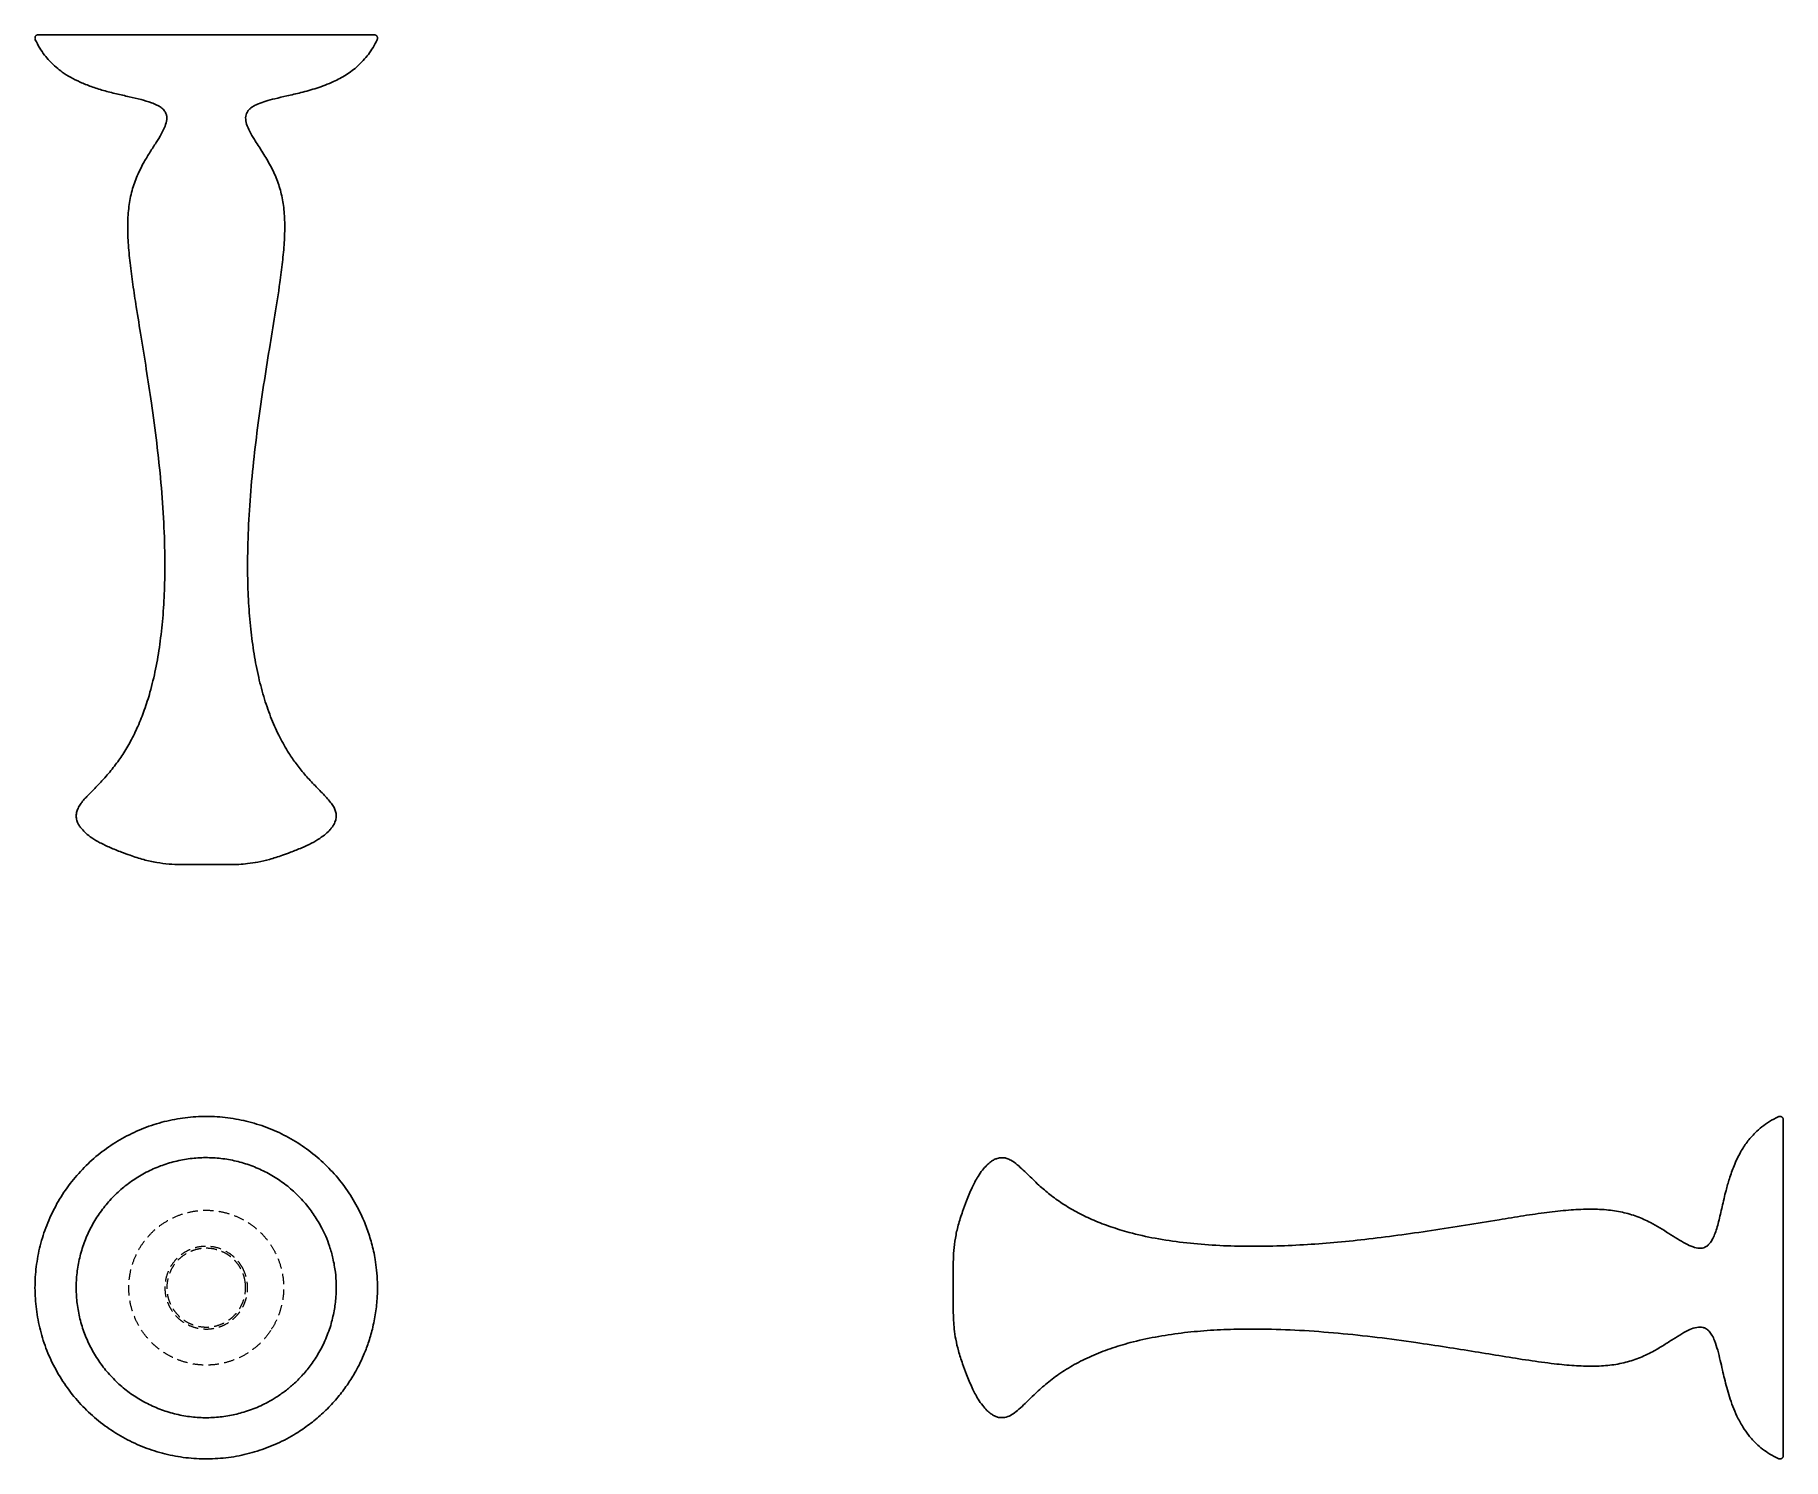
# Model space of a CAD drawing. Header units: millimetres. Extents: x 62 to 273, y 36 to 208.
import ezdxf

# ---------------------------------------------------------------- set-up
doc = ezdxf.new("R2010")
doc.units = ezdxf.units.MM
doc.linetypes.add('HIDDEN', pattern=[1.905, 1.27, -0.635])

msp = doc.modelspace()

# ---------------------------------------------------------------- linework, layer by layer
at = {"color": 7, "linetype": 'Continuous', "lineweight": 25}
msp.add_line((103.3, 208), (62.63, 208), dxfattribs=at)
for points, knots in [([(62.63, 208), (62.6, 208), (62.55, 207.99), (62.47, 207.95), (62.41, 207.89), (62.36, 207.81), (62.33, 207.71), (62.32, 207.62), (62.33, 207.52), (62.35, 207.45), (62.36, 207.42)], [0, 0, 0, 0, 0.1088007, 0.2216194, 0.3405205, 0.466339, 0.5983189, 0.7333653, 0.8682632, 1, 1, 1, 1]), ([(62.36, 207.42), (62.54, 207.08), (62.86, 206.44), (63.44, 205.6), (64.1, 204.82), (64.82, 204.13), (65.67, 203.47), (66.63, 202.86), (67.8, 202.28), (69.13, 201.75), (70.59, 201.29), (72.13, 200.9), (73.64, 200.56), (75.05, 200.23), (76.17, 199.91), (76.98, 199.58), (77.51, 199.28), (77.89, 198.94), (78.11, 198.57), (78.21, 198.2), (78.22, 197.66), (78, 196.92), (77.53, 196), (76.9, 194.98), (76.19, 193.88), (75.39, 192.57), (74.61, 191.04), (73.97, 189.24), (73.6, 187.29), (73.46, 185.18), (73.54, 182.9), (73.77, 180.46), (74.12, 177.88), (74.58, 174.91), (75.13, 171.5), (75.76, 167.64), (76.41, 163.4), (77.02, 158.83), (77.53, 154.02), (77.87, 149.26), (78, 144.94), (77.95, 141.1), (77.75, 137.76), (77.4, 134.59), (76.9, 131.61), (76.27, 128.96), (75.54, 126.66), (74.76, 124.69), (73.89, 122.9), (72.95, 121.3), (71.9, 119.83), (70.84, 118.56), (69.78, 117.44), (68.83, 116.48), (68.09, 115.69), (67.63, 115.04), (67.39, 114.53), (67.27, 114), (67.31, 113.44), (67.48, 112.99), (67.71, 112.61), (68.01, 112.22), (68.49, 111.73), (69.23, 111.17), (70.21, 110.59), (71.4, 110.02), (72.63, 109.54), (73.44, 109.24), (73.79, 109.12)], [0, 0, 0, 0, 0.009893, 0.018622, 0.026341, 0.036223, 0.044192, 0.054296, 0.065457, 0.077807, 0.091242, 0.105109, 0.118667, 0.131339, 0.142535, 0.14873, 0.15387, 0.158151, 0.161728, 0.164906, 0.168074, 0.175419, 0.184414, 0.194841, 0.206322, 0.218368, 0.234436, 0.250638, 0.267425, 0.285523, 0.305146, 0.326313, 0.348847, 0.372367, 0.404101, 0.437916, 0.473448, 0.515042, 0.556991, 0.598324, 0.638216, 0.668637, 0.697425, 0.724756, 0.750886, 0.775589, 0.794965, 0.813203, 0.830274, 0.846152, 0.861112, 0.876917, 0.88906, 0.900876, 0.911786, 0.916813, 0.92155, 0.926133, 0.930757, 0.935732, 0.938583, 0.942168, 0.948313, 0.956243, 0.966083, 0.977665, 0.990472, 1, 1, 1, 1]), ([(92.14, 109.12), (92.47, 109.24), (93.25, 109.53), (94.44, 109.99), (95.62, 110.54), (96.59, 111.1), (97.34, 111.65), (97.84, 112.13), (98.15, 112.52), (98.39, 112.9), (98.58, 113.34), (98.66, 113.88), (98.58, 114.4), (98.37, 114.89), (97.9, 115.62), (97.05, 116.52), (95.92, 117.66), (94.8, 118.88), (93.79, 120.14), (92.78, 121.61), (91.77, 123.39), (90.79, 125.56), (89.94, 127.98), (89.24, 130.61), (88.69, 133.44), (88.3, 136.43), (88.04, 139.6), (87.92, 143.23), (87.97, 147.35), (88.22, 151.9), (88.64, 156.55), (89.21, 161.2), (89.86, 165.73), (90.55, 170.07), (91.23, 174.18), (91.78, 177.67), (92.16, 180.58), (92.38, 182.92), (92.46, 185.12), (92.34, 187.16), (92, 189.05), (91.42, 190.8), (90.62, 192.44), (89.7, 193.95), (88.85, 195.24), (88.22, 196.32), (87.82, 197.19), (87.68, 197.88), (87.74, 198.36), (87.87, 198.68), (88.07, 198.97), (88.37, 199.24), (88.77, 199.49), (89.36, 199.76), (90.2, 200.05), (91.34, 200.34), (92.76, 200.67), (94.45, 201.06), (96.34, 201.58), (98.18, 202.27), (99.85, 203.17), (101.04, 204.05), (101.91, 204.92), (102.53, 205.66), (103.09, 206.49), (103.4, 207.11), (103.56, 207.42)], [0, 0, 0, 0, 0.009112, 0.021558, 0.032891, 0.042623, 0.050562, 0.056798, 0.060484, 0.063433, 0.068342, 0.072861, 0.077293, 0.081821, 0.0866, 0.099532, 0.113708, 0.128173, 0.142087, 0.155478, 0.174352, 0.194855, 0.216943, 0.240369, 0.2652, 0.291238, 0.318436, 0.347205, 0.385104, 0.424631, 0.465096, 0.505673, 0.545454, 0.583556, 0.619127, 0.653122, 0.674695, 0.694996, 0.71387, 0.731328, 0.747665, 0.763394, 0.778957, 0.794501, 0.809065, 0.818725, 0.826943, 0.833644, 0.836599, 0.839452, 0.842377, 0.845688, 0.849667, 0.854493, 0.862489, 0.872517, 0.885039, 0.900052, 0.917183, 0.935871, 0.950637, 0.96601, 0.974001, 0.982269, 0.9909, 1, 1, 1, 1]), ([(103.56, 207.42), (103.57, 207.45), (103.59, 207.52), (103.6, 207.62), (103.59, 207.71), (103.56, 207.81), (103.52, 207.89), (103.45, 207.95), (103.38, 207.99), (103.32, 208), (103.3, 208)], [0, 0, 0, 0, 0.131737, 0.266635, 0.401681, 0.533661, 0.659478, 0.778378, 0.891196, 1, 1, 1, 1]), ([(73.79, 109.12), (74.33, 108.93), (75.38, 108.57), (76.96, 108.24), (78.45, 108.04), (79.42, 108.01), (79.89, 108)], [0, 0, 0, 0, 0.276003, 0.534003, 0.775061, 1, 1, 1, 1]), ([(79.89, 108), (79.89, 108), (79.97, 108), (80.28, 108), (80.51, 108), (81.07, 108), (81.41, 108), (82.16, 108), (82.56, 108), (83.36, 108), (83.77, 108), (84.51, 108), (84.85, 108), (85.42, 108), (85.65, 108), (85.95, 108), (86.03, 108), (86.03, 108)], [0, 0, 0, 0, 0.125, 0.125, 0.25, 0.25, 0.375, 0.375, 0.5, 0.5, 0.625, 0.625, 0.75, 0.75, 0.875, 0.875, 1, 1, 1, 1]), ([(86.03, 108), (86.32, 108.01), (86.96, 108.02), (88.01, 108.11), (89.25, 108.29), (90.65, 108.61), (91.62, 108.94), (92.14, 109.12)], [0, 0, 0, 0, 0.138973, 0.307903, 0.507183, 0.737513, 1, 1, 1, 1]), ([(103.38, 53.97), (103.46, 54.62), (103.6, 55.83), (103.61, 57.56), (103.52, 59.05), (103.35, 60.31), (103.14, 61.39), (102.9, 62.35), (102.63, 63.26), (102.33, 64.15), (101.79, 65.53), (100.88, 67.35), (99.46, 69.5), (97.77, 71.45), (95.86, 73.18), (93.75, 74.66), (91.46, 75.87), (89.05, 76.78), (86.54, 77.38), (83.98, 77.67), (81.4, 77.63), (78.84, 77.28), (76.35, 76.61), (73.96, 75.63), (71.71, 74.37), (69.64, 72.84), (67.78, 71.05), (66.14, 69.06), (64.77, 66.87), (63.69, 64.53), (62.9, 62.07), (62.43, 59.54), (62.27, 56.96), (62.44, 54.39), (62.92, 51.85), (63.71, 49.4), (64.81, 47.06), (66.19, 44.88), (67.83, 42.89), (69.7, 41.12), (71.78, 39.59), (74.03, 38.33), (76.42, 37.37), (78.92, 36.71), (81.47, 36.36), (84.05, 36.34), (86.62, 36.63), (89.12, 37.25), (91.53, 38.17), (93.62, 39.28), (95.39, 40.49), (96.88, 41.72), (98.23, 43.07), (99.23, 44.27), (99.93, 45.24), (100.41, 45.96), (100.89, 46.76), (101.42, 47.73), (101.98, 48.93), (102.53, 50.38), (103.04, 52.08), (103.26, 53.32), (103.38, 53.97)], [0, 0, 0, 0, 0.015018, 0.028296, 0.039831, 0.049624, 0.057675, 0.065398, 0.072492, 0.079689, 0.08699, 0.106799, 0.126653, 0.146506, 0.166359, 0.186213, 0.206066, 0.225919, 0.245772, 0.265626, 0.28548, 0.305332, 0.325185, 0.345039, 0.364893, 0.384745, 0.404599, 0.424455, 0.444308, 0.464156, 0.48401, 0.503866, 0.523718, 0.543571, 0.563427, 0.583281, 0.60313, 0.622983, 0.642839, 0.662693, 0.682544, 0.702398, 0.722252, 0.742105, 0.761958, 0.781811, 0.801665, 0.821519, 0.841372, 0.861224, 0.876119, 0.891013, 0.905907, 0.920268, 0.927032, 0.933517, 0.940307, 0.948776, 0.958979, 0.970918, 0.984592, 1, 1, 1, 1]), ([(272.42, 77.6), (272.07, 77.42), (271.37, 77.07), (270.45, 76.41), (269.52, 75.59), (268.65, 74.57), (267.79, 73.24), (267.09, 71.75), (266.53, 70.19), (266.07, 68.54), (265.67, 66.8), (265.32, 65.27), (265.02, 64.15), (264.77, 63.43), (264.51, 62.82), (264.21, 62.37), (263.91, 62.06), (263.6, 61.87), (263.27, 61.76), (262.78, 61.73), (262.08, 61.9), (261.2, 62.32), (260.24, 62.89), (259.22, 63.55), (258.15, 64.23), (256.88, 64.94), (255.39, 65.62), (253.61, 66.14), (251.64, 66.43), (249.46, 66.49), (247.07, 66.36), (244.47, 66.07), (241.68, 65.67), (238.41, 65.14), (234.71, 64.53), (230.64, 63.89), (226.6, 63.3), (222.67, 62.81), (218.89, 62.43), (215.2, 62.15), (211.52, 61.99), (207.84, 61.97), (204.23, 62.1), (200.73, 62.41), (197.39, 62.9), (194.48, 63.55), (192.02, 64.3), (189.96, 65.08), (188.07, 65.98), (186.35, 66.98), (184.83, 68.05), (183.67, 69.03), (182.78, 69.85), (182.11, 70.51), (181.43, 71.18), (180.73, 71.83), (180.07, 72.32), (179.49, 72.59), (179.02, 72.68), (178.63, 72.67), (178.26, 72.58), (177.9, 72.43), (177.47, 72.16), (176.99, 71.74), (176.47, 71.15), (175.86, 70.25), (175.21, 69), (174.63, 67.58), (174.27, 66.6), (174.11, 66.17)], [0, 0, 0, 0, 0.010342, 0.020022, 0.029192, 0.042227, 0.054591, 0.070127, 0.084448, 0.097322, 0.114502, 0.130549, 0.137836, 0.144447, 0.150249, 0.154863, 0.158441, 0.16135, 0.164154, 0.16711, 0.173996, 0.182497, 0.192239, 0.20283, 0.213881, 0.225093, 0.240285, 0.256038, 0.272922, 0.291621, 0.312214, 0.334757, 0.359139, 0.384971, 0.420209, 0.456054, 0.49137, 0.525863, 0.558137, 0.589517, 0.621395, 0.65337, 0.684451, 0.714783, 0.743999, 0.77175, 0.791613, 0.810503, 0.828553, 0.845641, 0.861685, 0.876594, 0.884932, 0.892815, 0.901028, 0.90944, 0.91754, 0.922094, 0.925978, 0.929673, 0.932235, 0.935566, 0.939843, 0.945262, 0.952005, 0.960189, 0.973263, 0.988154, 1, 1, 1, 1]), ([(273, 77.33), (273, 77.36), (272.99, 77.42), (272.95, 77.49), (272.89, 77.55), (272.81, 77.6), (272.71, 77.63), (272.62, 77.64), (272.52, 77.63), (272.45, 77.61), (272.42, 77.6)], [0, 0, 0, 0, 0.108805, 0.221624, 0.340524, 0.466342, 0.598321, 0.733366, 0.868263, 1, 1, 1, 1]), ([(273, 36.67), (273, 36.67), (273, 36.8), (273, 37.32), (273, 37.71), (273, 38.72), (273, 39.35), (273, 40.83), (273, 41.68), (273, 44.5), (273, 46.76), (273, 50.45), (273, 51.73), (273, 54.34), (273, 55.67), (273, 58.33), (273, 59.66), (273, 62.27), (273, 63.55), (273, 67.24), (273, 69.5), (273, 72.32), (273, 73.17), (273, 74.65), (273, 75.28), (273, 76.3), (273, 76.68), (273, 77.2), (273, 77.33), (273, 77.33)], [0, 0, 0, 0, 0.0625, 0.0625, 0.125, 0.125, 0.1875, 0.1875, 0.25, 0.25, 0.375, 0.375, 0.4375, 0.4375, 0.5, 0.5, 0.5625, 0.5625, 0.625, 0.625, 0.75, 0.75, 0.8125, 0.8125, 0.875, 0.875, 0.9375, 0.9375, 1, 1, 1, 1]), ([(97.96, 52.45), (98.11, 53.03), (98.41, 54.15), (98.61, 55.82), (98.65, 57.38), (98.54, 58.95), (98.27, 60.48), (97.86, 61.94), (97.4, 63.15), (96.93, 64.13), (96.47, 64.97), (95.99, 65.72), (95.48, 66.45), (94.91, 67.15), (94.1, 68.05), (92.98, 69.1), (91.48, 70.2), (89.86, 71.11), (88.14, 71.83), (86.35, 72.34), (84.51, 72.63), (82.65, 72.71), (80.8, 72.56), (78.97, 72.19), (77.2, 71.62), (75.52, 70.83), (73.93, 69.86), (72.48, 68.7), (71.17, 67.37), (70.02, 65.91), (69.06, 64.31), (68.29, 62.62), (67.73, 60.84), (67.38, 59.02), (67.25, 57.16), (67.35, 55.3), (67.66, 53.47), (68.18, 51.68), (68.91, 49.97), (69.85, 48.36), (70.96, 46.87), (72.24, 45.52), (73.67, 44.33), (75.24, 43.32), (76.91, 42.51), (78.67, 41.89), (80.48, 41.49), (82.34, 41.3), (84.19, 41.34), (85.98, 41.59), (87.46, 41.97), (88.63, 42.38), (89.54, 42.76), (90.46, 43.23), (91.46, 43.81), (92.49, 44.54), (93.53, 45.4), (94.54, 46.4), (95.53, 47.59), (96.48, 49), (97.33, 50.63), (97.75, 51.83), (97.96, 52.45)], [0, 0, 0, 0, 0.0182637, 0.0352975, 0.0511028, 0.0656785, 0.0831958, 0.0985288, 0.1116756, 0.1226354, 0.1317533, 0.1407261, 0.1497823, 0.1589215, 0.1681437, 0.1868302, 0.2056955, 0.2245606, 0.243427, 0.2622925, 0.2811576, 0.300024, 0.318889, 0.3377542, 0.3566195, 0.3754857, 0.3943516, 0.4132156, 0.4320824, 0.4509499, 0.4698129, 0.4886736, 0.5075395, 0.5264081, 0.545274, 0.564138, 0.583004, 0.6018694, 0.6207321, 0.6395985, 0.6584696, 0.6773382, 0.6962005, 0.7150637, 0.7339305, 0.7527964, 0.7716606, 0.7905272, 0.8093936, 0.8279508, 0.8456405, 0.8558363, 0.8657154, 0.8756185, 0.8873014, 0.9010131, 0.9139905, 0.9283761, 0.9441703, 0.9613728, 0.9799821, 1, 1, 1, 1]), ([(174.12, 66.17), (173.93, 65.63), (173.57, 64.58), (173.24, 63), (173.04, 61.51), (173.01, 60.54), (173, 60.07)], [0, 0, 0, 0, 0.276005, 0.534006, 0.775063, 1, 1, 1, 1]), ([(173, 60.07), (173, 60.07), (173, 59.99), (173, 59.69), (173, 59.46), (173, 58.89), (173, 58.55), (173, 57.8), (173, 57.4), (173, 56.6), (173, 56.2), (173, 55.45), (173, 55.11), (173, 54.54), (173, 54.32), (173, 54.01), (173, 53.93), (173, 53.93)], [0, 0, 0, 0, 0.125, 0.125, 0.25, 0.25, 0.375, 0.375, 0.5, 0.5, 0.625, 0.625, 0.75, 0.75, 0.875, 0.875, 1, 1, 1, 1]), ([(173, 53.93), (173.01, 53.64), (173.02, 53), (173.11, 51.95), (173.29, 50.72), (173.61, 49.31), (173.94, 48.34), (174.12, 47.82)], [0, 0, 0, 0, 0.138974, 0.307904, 0.507184, 0.737514, 1, 1, 1, 1]), ([(174.12, 47.82), (174.28, 47.39), (174.64, 46.41), (175.22, 44.97), (175.87, 43.73), (176.49, 42.83), (177.01, 42.23), (177.49, 41.82), (177.92, 41.56), (178.29, 41.41), (178.58, 41.34), (178.81, 41.33), (179.2, 41.34), (179.75, 41.5), (180.43, 41.93), (181.13, 42.53), (181.89, 43.28), (182.88, 44.24), (184.14, 45.39), (185.75, 46.63), (187.6, 47.78), (189.68, 48.8), (191.94, 49.68), (194.51, 50.46), (197.37, 51.09), (200.46, 51.56), (203.62, 51.86), (206.88, 52.01), (210.6, 52.03), (214.79, 51.88), (219.41, 51.53), (224.08, 51.03), (228.42, 50.44), (232.35, 49.85), (235.82, 49.29), (239.14, 48.74), (242.32, 48.24), (245.21, 47.84), (247.77, 47.59), (250.01, 47.5), (252.09, 47.61), (254.03, 47.95), (255.81, 48.55), (257.34, 49.3), (258.64, 50.07), (259.74, 50.79), (260.77, 51.43), (261.7, 51.94), (262.44, 52.21), (262.99, 52.26), (263.37, 52.22), (263.75, 52.06), (264.13, 51.75), (264.47, 51.25), (264.82, 50.47), (265.14, 49.44), (265.43, 48.26), (265.69, 47.11), (265.94, 46.02), (266.21, 44.94), (266.54, 43.82), (266.94, 42.67), (267.45, 41.45), (268.09, 40.27), (268.87, 39.15), (269.68, 38.26), (270.54, 37.52), (271.42, 36.91), (272.08, 36.58), (272.42, 36.4)], [0, 0, 0, 0, 0.0119408, 0.0269339, 0.0400657, 0.0482624, 0.0549981, 0.0603964, 0.064645, 0.0679456, 0.0704753, 0.0723702, 0.0740489, 0.080294, 0.0869443, 0.0948131, 0.104009, 0.1145271, 0.1304845, 0.1480106, 0.1668263, 0.1867984, 0.2077321, 0.2294258, 0.2561584, 0.2832007, 0.3101221, 0.3380491, 0.3675389, 0.4062147, 0.4463334, 0.4871319, 0.5277005, 0.559368, 0.5898009, 0.6185523, 0.6463527, 0.6729475, 0.693704, 0.7129909, 0.7308063, 0.7474481, 0.7634529, 0.7792879, 0.7911841, 0.8026688, 0.8132187, 0.8224601, 0.8301157, 0.8333928, 0.8364709, 0.839861, 0.8439437, 0.8490283, 0.8553758, 0.8658623, 0.8767587, 0.886983, 0.8961913, 0.9057401, 0.9157954, 0.9262395, 0.937263, 0.9499694, 0.9606618, 0.9724039, 0.9809046, 0.9900554, 1, 1, 1, 1]), ([(272.42, 36.4), (272.45, 36.39), (272.52, 36.37), (272.62, 36.36), (272.71, 36.37), (272.81, 36.4), (272.89, 36.45), (272.95, 36.51), (272.99, 36.58), (273, 36.64), (273, 36.67)], [0, 0, 0, 0, 0.131736, 0.266632, 0.401677, 0.533655, 0.659472, 0.778371, 0.891191, 1, 1, 1, 1])]:
    msp.add_open_spline(points, degree=3, knots=knots, dxfattribs=at)
at = {"color": 7, "linetype": 'HIDDEN', "lineweight": 18}
for points, knots in [([(90.72, 51.82), (90.94, 52.18), (91.39, 52.91), (91.84, 54.06), (92.19, 55.39), (92.34, 56.88), (92.22, 58.45), (91.87, 59.88), (91.36, 61.12), (90.74, 62.19), (90.01, 63.16), (89.18, 63.99), (88.29, 64.68), (87.31, 65.28), (86.16, 65.8), (84.78, 66.19), (83.34, 66.36), (81.88, 66.31), (80.43, 66.02), (79.04, 65.51), (77.74, 64.78), (76.58, 63.86), (75.58, 62.77), (74.76, 61.53), (74.15, 60.18), (73.76, 58.75), (73.6, 57.27), (73.67, 55.79), (73.97, 54.36), (74.48, 53.02), (75.17, 51.8), (75.91, 50.85), (76.63, 50.12), (77.31, 49.56), (78.08, 49.03), (78.99, 48.53), (80.09, 48.09), (81.25, 47.8), (82.43, 47.66), (83.59, 47.66), (84.81, 47.83), (86.08, 48.17), (87.36, 48.73), (88.6, 49.52), (89.77, 50.53), (90.4, 51.38), (90.72, 51.82)], [0, 0, 0, 0, 0.0220528, 0.0432331, 0.0635412, 0.0923455, 0.1191916, 0.1440779, 0.1670027, 0.1879663, 0.2069679, 0.2292411, 0.2480272, 0.2641145, 0.2881666, 0.3125105, 0.337148, 0.3620772, 0.3872632, 0.4124885, 0.437715, 0.462938, 0.488165, 0.513388, 0.5386051, 0.5638318, 0.5890604, 0.614287, 0.6393928, 0.6638276, 0.6875339, 0.7105142, 0.7254311, 0.7400178, 0.7554496, 0.7732281, 0.7933558, 0.8158279, 0.8342312, 0.8539554, 0.8749976, 0.8973594, 0.9210427, 0.9460433, 0.9723625, 1, 1, 1, 1]), ([(87.47, 59.13), (87.57, 58.88), (87.78, 58.38), (87.92, 57.62), (87.96, 56.92), (87.9, 56.21), (87.75, 55.54), (87.51, 54.93), (87.23, 54.4), (86.93, 53.97), (86.63, 53.62), (86.35, 53.34), (85.95, 52.99), (85.39, 52.62), (84.64, 52.28), (83.85, 52.07), (83.04, 51.99), (82.22, 52.05), (81.42, 52.24), (80.67, 52.55), (79.97, 52.98), (79.36, 53.52), (78.86, 54.13), (78.46, 54.81), (78.18, 55.52), (78.01, 56.27), (77.96, 57.05), (78.03, 57.85), (78.24, 58.68), (78.61, 59.49), (79.13, 60.23), (79.75, 60.84), (80.42, 61.32), (81.13, 61.66), (81.87, 61.89), (82.7, 62), (83.64, 61.97), (84.67, 61.73), (85.54, 61.3), (86.21, 60.8), (86.69, 60.33), (87.13, 59.77), (87.35, 59.35), (87.47, 59.13)], [0, 0, 0, 0, 0.026539, 0.051096, 0.073674, 0.094268, 0.118633, 0.139476, 0.156793, 0.176149, 0.189067, 0.201524, 0.21414, 0.239828, 0.265891, 0.291954, 0.318018, 0.344085, 0.370148, 0.396215, 0.422277, 0.448185, 0.473521, 0.498265, 0.522718, 0.546989, 0.5714, 0.597156, 0.624364, 0.653013, 0.682129, 0.709875, 0.736207, 0.761131, 0.784746, 0.810617, 0.840485, 0.87434, 0.912181, 0.932635, 0.95409, 0.976545, 1, 1, 1, 1]), ([(87.69, 57.47), (87.7, 57.11), (87.72, 56.46), (87.51, 55.57), (87.22, 54.87), (86.89, 54.3), (86.52, 53.84), (86.13, 53.44), (85.62, 53.05), (84.98, 52.67), (84.18, 52.38), (83.34, 52.24), (82.5, 52.25), (81.66, 52.41), (80.87, 52.71), (80.14, 53.14), (79.51, 53.7), (78.98, 54.37), (78.58, 55.11), (78.31, 55.92), (78.19, 56.76), (78.23, 57.61), (78.41, 58.43), (78.73, 59.22), (79.19, 59.93), (79.77, 60.55), (80.45, 61.06), (81.2, 61.44), (82.02, 61.68), (82.86, 61.77), (83.71, 61.72), (84.51, 61.51), (85.17, 61.22), (85.68, 60.9), (86.12, 60.57), (86.53, 60.15), (86.93, 59.64), (87.27, 59.04), (87.56, 58.31), (87.64, 57.76), (87.69, 57.47)], [0, 0, 0, 0, 0.0352686, 0.0656374, 0.0910979, 0.1116435, 0.1317257, 0.1497592, 0.1681263, 0.1962444, 0.2245424, 0.2528383, 0.2811375, 0.3094335, 0.3377324, 0.3660282, 0.3943228, 0.4226286, 0.4509256, 0.4792224, 0.5075197, 0.5358152, 0.5641173, 0.59241, 0.6207063, 0.649007, 0.6773025, 0.705601, 0.7338984, 0.7621952, 0.7904934, 0.8187409, 0.8456098, 0.862433, 0.8792697, 0.9009998, 0.9210015, 0.9441705, 0.9705046, 1, 1, 1, 1])]:
    msp.add_open_spline(points, degree=3, knots=knots, dxfattribs=at)

doc.saveas('drawing.dxf')
